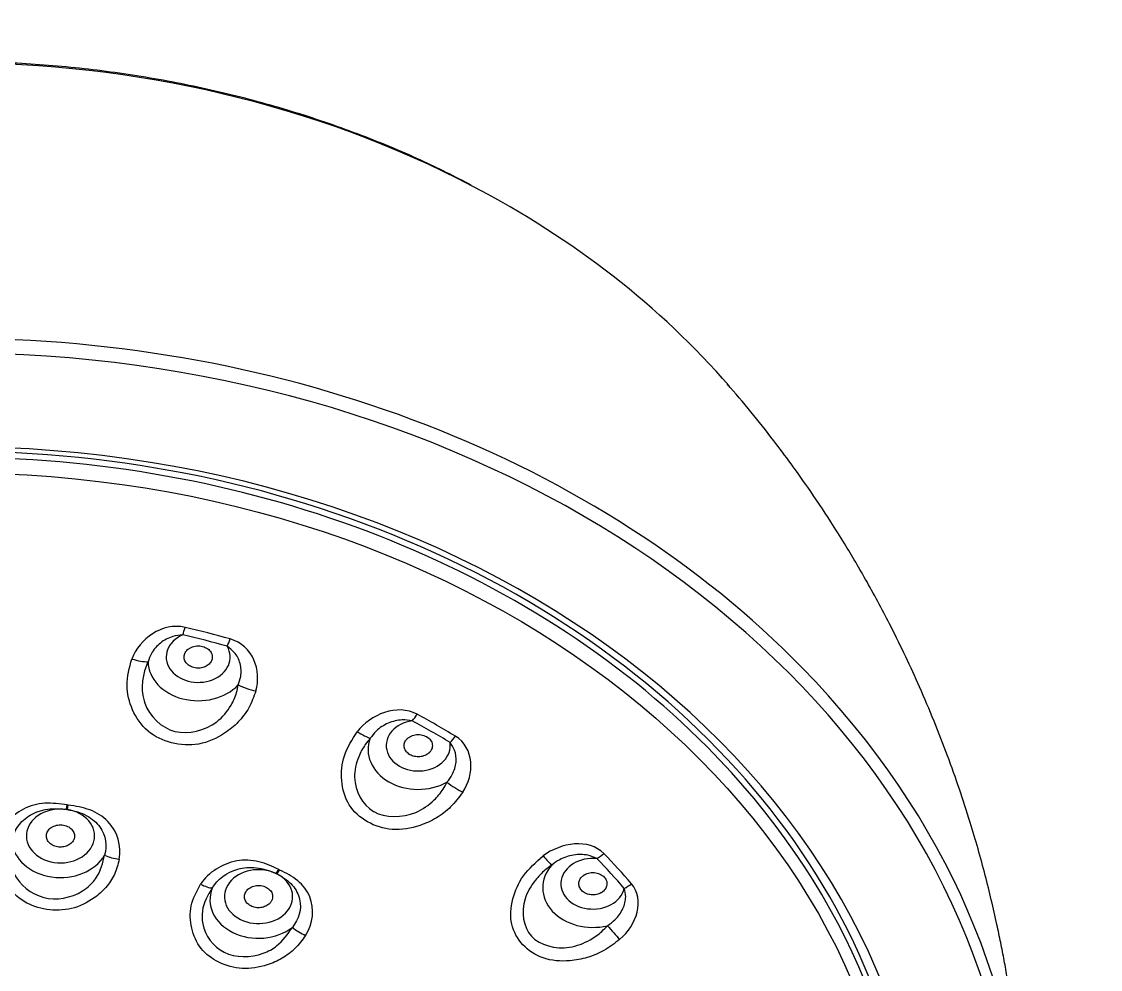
# Model space of a CAD drawing. Extents: x 7920 to 9049, y 0 to 827.
# Drawn here: x 8388.13 to 8426.4, y 541.53 to 575.14 of the extents above; entities that cross this region are included whole.
import ezdxf

# ---------------------------------------------------------------- set-up
doc = ezdxf.new("R2010")
doc.units = 0
doc.header["$LTSCALE"] = 10
doc.header["$MEASUREMENT"] = 0
doc.layers.add('1', color=7, linetype='CONTINUOUS')

msp = doc.modelspace()

# ---------------------------------------------------------------- linework, layer by layer
at = {"layer": '1', "color": 7, "linetype": 'Continuous'}
for centre, major_axis, ratio, start_param, end_param in [((8385.741, 547.357), (33.305, 0), 0.790155, 0.985535, 2.156816), ((8385.741, 547.357), (33.305, 0), 0.790155, 0.600291, 0.985535), ((8385.741, 533.878), (-37.999, 0), 0.790155, 3.799488, 5.627397), ((8385.741, 533.595), (37.699, 0), 0.790155, 5.156583, 10.55138), ((8385.741, 532.787), (-34.52, 0), 0.790155, 3.141593, 6.283185), ((8385.741, 532.952), (34.11, 0), 0.790155, 0, 3.141593), ((8385.741, 532.865), (-33.944, 0), 0.790155, 3.806432, 5.595275), ((8394.393, 552.606), (1.136, 0), 0.790155, 2.074479, 6.721981), ((8393.845, 554.005), (-0.226, -0.974), 0.172536, 0.930946, 1.244835), ((8385.741, 531.565), (28.789, 0), 0.790155, 1.22784, 1.285435), ((8385.741, 531.595), (-29.098, 0), 0.790155, 4.369432, 4.427027), ((8395.422, 553.6), (0.272, 0.962), 0.206104, 4.08148, 4.395369), ((8391.972, 552.897), (-0.937, 0.348), 0.320636, 1.760258, 2.438286), ((8394.393, 552.463), (-1.779, 0), 0.790155, 0.018537, 2.494737), ((8385.741, 533.878), (-37.999, 0), 0.790155, 2.502798, 3.799488), ((8396.326, 551.779), (-0.961, 0.277), 0.334397, 1.106661, 1.78469), ((8402.199, 549.464), (1.136, 0), 0.790155, 1.76032, 6.407821), ((8401.985, 550.958), (-0.475, -0.88), 0.345831, 1.001195, 1.315084), ((8385.741, 531.565), (28.789, 0), 0.790155, 0.91368, 0.971275), ((8385.741, 531.595), (-29.098, 0), 0.790155, 4.055273, 4.112868), ((8399.882, 550.347), (-0.794, 0.608), 0.231194, 1.935136, 2.613165), ((8402.199, 549.32), (-1.779, 0), 0.790155, 5.987563, 8.463763), ((8403.326, 550.188), (0.521, 0.854), 0.374386, 4.16163, 4.475518), ((8385.741, 532.865), (-33.944, 0), 0.790155, 3.141593, 3.806432), ((8403.586, 548.221), (-0.834, 0.551), 0.257371, 1.289224, 1.967253), ((8389.508, 546.262), (1.209, 0), 0.790155, 1.401382, 7.653797), ((8389.712, 547.694), (0.116, 0.791), 0.112105, 4.060876, 4.295291), ((8385.741, 530.353), (21.895, 0), 0.790155, 1.38514, 1.386853), ((8389.748, 547.689), (-0.117, -0.791), 0.113137, 0.919438, 1.153853), ((8385.741, 530.34), (21.709, 0), 0.790155, 1.38514, 1.386853), ((8389.508, 546.147), (-1.723, 0), 0.790155, 0.059394, 2.712599), ((8391.542, 545.788), (-0.787, 0.142), 0.42214, 1.013095, 1.709958), ((8406.408, 545.991), (-0.602, 0.799), 0.096628, 2.072191, 2.75022), ((8408.393, 544.569), (1.136, 0), 0.790155, 1.44616, 6.093662), ((8408.535, 546.073), (-0.716, -0.699), 0.485274, 1.128317, 1.442205), ((8385.741, 531.565), (28.789, 0), 0.790155, 0.599521, 0.657116), ((8385.741, 531.595), (-29.098, 0), 0.790155, 3.741114, 3.798709), ((8396.533, 544.112), (1.209, 0), 0.790155, 1.031783, 7.284197), ((8397.153, 545.422), (0.351, 0.719), 0.322207, 4.129124, 4.363538), ((8397.185, 545.406), (-0.352, -0.718), 0.3231, 0.988018, 1.222433), ((8385.741, 530.353), (21.895, 0), 0.790155, 1.015541, 1.017254), ((8408.393, 544.426), (-1.779, 0), 0.790155, 5.673404, 8.149603), ((8385.741, 530.34), (21.709, 0), 0.790155, 1.015541, 1.017254), ((8394.402, 544.912), (-0.662, 0.45), 0.33463, 1.904064, 2.600928), ((8396.533, 543.997), (-1.723, 0), 0.790155, 5.97298, 8.626186), ((8409.509, 545.013), (0.756, 0.654), 0.50602, 4.299832, 4.61372), ((8409.099, 543.065), (-0.651, 0.759), 0.132657, 1.436016, 2.114044), ((8398.094, 543.106), (-0.678, 0.425), 0.346531, 1.241123, 1.937986)]:
    msp.add_ellipse(centre, major_axis=major_axis, ratio=ratio, start_param=start_param, end_param=end_param, dxfattribs=at)
msp.add_ellipse((8385.741, 532.574), major_axis=(33.622, 0), ratio=0.790155, dxfattribs=at)
for points, knots in [([(8404.074, 569.335), (8403.491, 569.647), (8402.178, 570.299), (8400.051, 571.178), (8397.715, 571.976), (8395.309, 572.628), (8392.848, 573.134), (8390.347, 573.489), (8387.819, 573.691), (8385.279, 573.74), (8382.741, 573.635), (8380.221, 573.377), (8377.731, 572.967), (8375.288, 572.407), (8372.903, 571.701), (8370.596, 570.848), (8368.756, 570.048), (8367.72, 569.499), (8367.395, 569.318)], [0, 0, 0, 0, 0.053995, 0.119334, 0.18469, 0.250058, 0.315434, 0.380815, 0.446199, 0.511588, 0.576982, 0.642381, 0.707786, 0.773197, 0.838615, 0.904038, 0.969462, 1, 1, 1, 1]), ([(8423.74, 534.032), (8423.733, 534.807), (8423.686, 536.207), (8423.533, 538.077), (8423.366, 539.488), (8423.22, 540.485), (8423.099, 541.219), (8422.986, 541.85), (8422.862, 542.484), (8422.651, 543.492), (8422.311, 544.917), (8421.742, 546.918), (8420.983, 549.155), (8420.041, 551.472), (8419.069, 553.519), (8418.285, 554.983), (8417.722, 555.96), (8417.297, 556.668), (8416.741, 557.554), (8415.918, 558.788), (8414.714, 560.439), (8413.733, 561.637), (8413.163, 562.291)], [0, 0, 0, 0, 0.075311, 0.136171, 0.182256, 0.21336, 0.234183, 0.25491, 0.275875, 0.297078, 0.355152, 0.418363, 0.49946, 0.584913, 0.661635, 0.720158, 0.746456, 0.771986, 0.801818, 0.849529, 0.915719, 1, 1, 1, 1]), ([(8393.845, 553.392), (8393.725, 553.379), (8393.436, 553.347), (8393.029, 553.12), (8392.737, 552.786), (8392.65, 552.536), (8392.615, 552.437)], [0, 0, 0, 0, 0.208279, 0.500324, 0.801781, 1, 1, 1, 1]), ([(8394.869, 552.484), (8394.872, 552.491), (8394.877, 552.504), (8394.885, 552.531), (8394.894, 552.578), (8394.894, 552.647), (8394.873, 552.728), (8394.817, 552.829), (8394.699, 552.934), (8394.502, 553.004), (8394.32, 553.004), (8394.185, 552.968), (8394.093, 552.926), (8394.016, 552.87), (8393.966, 552.815), (8393.94, 552.773), (8393.927, 552.749), (8393.92, 552.733), (8393.915, 552.721), (8393.911, 552.709), (8393.904, 552.687), (8393.888, 552.617), (8393.896, 552.529), (8393.938, 552.437), (8394, 552.354), (8394.11, 552.271), (8394.279, 552.212), (8394.466, 552.206), (8394.645, 552.254), (8394.765, 552.334), (8394.833, 552.413), (8394.858, 552.458), (8394.868, 552.481), (8394.869, 552.484)], [0, 0, 0, 0, 0.007812, 0.015625, 0.03125, 0.0625, 0.09375, 0.125, 0.1875, 0.25, 0.3125, 0.34375, 0.375, 0.40625, 0.4375, 0.453125, 0.460938, 0.46875, 0.472656, 0.476562, 0.484375, 0.5, 0.5625, 0.59375, 0.625, 0.6875, 0.75, 0.8125, 0.875, 0.9375, 0.96875, 0.996094, 1, 1, 1, 1]), ([(8395.813, 551.616), (8395.848, 551.716), (8395.936, 551.966), (8395.909, 552.381), (8395.724, 552.76), (8395.511, 552.92), (8395.422, 552.987)], [0, 0, 0, 0, 0.200427, 0.49953, 0.790892, 1, 1, 1, 1]), ([(8396.439, 551.406), (8396.366, 551.201), (8396.224, 550.803), (8395.833, 550.289), (8395.252, 549.813), (8394.432, 549.446), (8393.43, 549.504), (8392.544, 549.927), (8392.021, 550.705), (8391.793, 551.62), (8391.955, 552.225), (8392.039, 552.536)], [0, 0, 0, 0, 0.087456, 0.169153, 0.25014, 0.377375, 0.499739, 0.622279, 0.749894, 0.871256, 1, 1, 1, 1]), ([(8392.615, 552.437), (8392.578, 552.351), (8392.475, 552.115), (8392.38, 551.614), (8392.458, 550.718), (8393.078, 550.095), (8394.047, 549.846), (8394.943, 550.081), (8395.536, 550.806), (8395.747, 551.276), (8395.796, 551.526), (8395.813, 551.616)], [0, 0, 0, 0, 0.046355, 0.127416, 0.254336, 0.50001, 0.500136, 0.746142, 0.872777, 0.954138, 1, 1, 1, 1]), ([(8401.985, 550.345), (8401.866, 550.362), (8401.581, 550.402), (8401.118, 550.283), (8400.73, 550.035), (8400.563, 549.816), (8400.497, 549.73)], [0, 0, 0, 0, 0.208279, 0.500324, 0.801781, 1, 1, 1, 1]), ([(8403.777, 547.81), (8403.643, 547.631), (8403.384, 547.283), (8402.855, 546.884), (8402.16, 546.568), (8401.277, 546.414), (8400.361, 546.712), (8399.67, 547.332), (8399.432, 548.206), (8399.512, 549.139), (8399.857, 549.68), (8400.034, 549.959)], [0, 0, 0, 0, 0.087456, 0.169153, 0.25014, 0.377375, 0.499739, 0.622279, 0.749894, 0.871256, 1, 1, 1, 1]), ([(8400.497, 549.73), (8400.437, 549.656), (8400.27, 549.454), (8400.028, 548.995), (8399.824, 548.115), (8400.205, 547.366), (8401.03, 546.893), (8401.938, 546.902), (8402.714, 547.456), (8403.054, 547.857), (8403.174, 548.086), (8403.218, 548.168)], [0, 0, 0, 0, 0.046355, 0.127416, 0.254336, 0.50001, 0.500136, 0.746142, 0.872777, 0.954138, 1, 1, 1, 1]), ([(8402.604, 549.232), (8402.609, 549.237), (8402.618, 549.248), (8402.637, 549.272), (8402.664, 549.315), (8402.691, 549.38), (8402.703, 549.462), (8402.689, 549.572), (8402.617, 549.701), (8402.458, 549.816), (8402.284, 549.86), (8402.142, 549.859), (8402.038, 549.841), (8401.943, 549.806), (8401.874, 549.766), (8401.833, 549.733), (8401.811, 549.713), (8401.799, 549.7), (8401.789, 549.69), (8401.78, 549.679), (8401.765, 549.66), (8401.723, 549.597), (8401.696, 549.512), (8401.7, 549.414), (8401.726, 549.32), (8401.798, 549.214), (8401.936, 549.117), (8402.111, 549.065), (8402.3, 549.067), (8402.446, 549.114), (8402.541, 549.173), (8402.583, 549.209), (8402.601, 549.229), (8402.604, 549.232)], [0, 0, 0, 0, 0.007812, 0.015625, 0.03125, 0.0625, 0.09375, 0.125, 0.1875, 0.25, 0.3125, 0.34375, 0.375, 0.40625, 0.4375, 0.453125, 0.460938, 0.46875, 0.472656, 0.476562, 0.484375, 0.5, 0.5625, 0.59375, 0.625, 0.6875, 0.75, 0.8125, 0.875, 0.9375, 0.96875, 0.996094, 1, 1, 1, 1]), ([(8403.218, 548.168), (8403.285, 548.256), (8403.451, 548.474), (8403.568, 548.877), (8403.526, 549.285), (8403.385, 549.49), (8403.326, 549.575)], [0, 0, 0, 0, 0.200427, 0.49953, 0.790892, 1, 1, 1, 1]), ([(8389.746, 547.361), (8389.487, 547.399), (8389.221, 547.436), (8388.689, 547.404), (8388.425, 547.335), (8387.729, 546.981), (8387.393, 546.545), (8387.288, 546.075)], [0, 0, 0, 0, 0.25, 0.25, 0.5, 0.5, 1, 1, 1, 1]), ([(8391.592, 545.439), (8391.678, 545.914), (8391.534, 546.418), (8391.013, 546.954), (8390.792, 547.094), (8390.304, 547.277), (8390.044, 547.317), (8389.783, 547.356)], [0, 0, 0, 0, 0.5, 0.5, 0.75, 0.75, 1, 1, 1, 1]), ([(8387.788, 546.067), (8387.832, 546.405), (8388.033, 546.74), (8388.537, 547.071), (8388.739, 547.154), (8389.195, 547.239), (8389.451, 547.24), (8389.712, 547.204)], [0, 0, 0, 0, 0.5, 0.5, 0.75, 0.75, 1, 1, 1, 1]), ([(8389.748, 547.198), (8390.01, 547.158), (8390.244, 547.085), (8390.634, 546.875), (8390.789, 546.739), (8391.124, 546.283), (8391.173, 545.912), (8391.075, 545.581)], [0, 0, 0, 0, 0.25, 0.25, 0.5, 0.5, 1, 1, 1, 1]), ([(8390, 546.192), (8390.003, 546.204), (8390.007, 546.23), (8390.009, 546.283), (8389.999, 546.35), (8389.966, 546.427), (8389.897, 546.52), (8389.768, 546.613), (8389.569, 546.666), (8389.393, 546.653), (8389.265, 546.611), (8389.18, 546.564), (8389.109, 546.505), (8389.055, 546.436), (8389.029, 546.381), (8389.018, 546.343), (8389.012, 546.317), (8389.003, 546.246), (8389.023, 546.132), (8389.102, 546.023), (8389.191, 545.954), (8389.268, 545.913), (8389.354, 545.884), (8389.476, 545.862), (8389.635, 545.87), (8389.809, 545.935), (8389.919, 546.028), (8389.969, 546.106), (8389.989, 546.154), (8389.997, 546.179), (8390, 546.192)], [0, 0, 0, 0, 0.015625, 0.03125, 0.0625, 0.09375, 0.125, 0.1875, 0.25, 0.3125, 0.34375, 0.375, 0.40625, 0.4375, 0.46875, 0.476562, 0.484375, 0.5, 0.5625, 0.625, 0.65625, 0.6875, 0.71875, 0.75, 0.8125, 0.875, 0.9375, 0.96875, 0.984375, 1, 1, 1, 1]), ([(8391.592, 545.439), (8391.545, 545.254), (8391.454, 544.898), (8391.138, 544.426), (8390.642, 543.984), (8389.923, 543.627), (8389.015, 543.607), (8388.168, 543.889), (8387.577, 544.492), (8387.201, 545.25), (8387.259, 545.797), (8387.288, 546.075)], [0, 0, 0, 0, 0.087607, 0.169371, 0.250856, 0.377447, 0.501128, 0.621802, 0.747777, 0.872041, 1, 1, 1, 1]), ([(8387.788, 546.067), (8387.759, 545.928), (8387.667, 545.491), (8387.892, 544.603), (8388.625, 544.113), (8389.545, 543.978), (8390.269, 544.189), (8390.895, 544.87), (8391.006, 545.309), (8391.075, 545.581)], [0, 0, 0, 0, 0.080562, 0.253207, 0.499831, 0.500495, 0.747529, 0.843295, 1, 1, 1, 1]), ([(8397.251, 545.07), (8397.028, 545.179), (8396.796, 545.29), (8396.291, 545.41), (8396.021, 545.42), (8395.239, 545.285), (8394.758, 544.969), (8394.477, 544.556)], [0, 0, 0, 0, 0.25, 0.25, 0.5, 0.5, 1, 1, 1, 1]), ([(8409.349, 542.598), (8409.168, 542.458), (8408.816, 542.188), (8408.201, 541.932), (8407.461, 541.795), (8406.602, 541.859), (8405.861, 542.364), (8405.433, 543.125), (8405.502, 544.019), (8405.882, 544.895), (8406.376, 545.331), (8406.63, 545.556)], [0, 0, 0, 0, 0.087456, 0.169153, 0.25014, 0.377375, 0.499739, 0.622279, 0.749894, 0.871256, 1, 1, 1, 1]), ([(8408.535, 545.46), (8408.429, 545.505), (8408.175, 545.612), (8407.702, 545.611), (8407.255, 545.467), (8407.026, 545.298), (8406.935, 545.231)], [0, 0, 0, 0, 0.208279, 0.500324, 0.801781, 1, 1, 1, 1]), ([(8394.892, 544.413), (8395.072, 544.718), (8395.397, 544.975), (8396.004, 545.142), (8396.227, 545.162), (8396.688, 545.112), (8396.927, 545.04), (8397.153, 544.931)], [0, 0, 0, 0, 0.5, 0.5, 0.75, 0.75, 1, 1, 1, 1]), ([(8398.2, 542.734), (8398.465, 543.157), (8398.53, 543.674), (8398.26, 544.326), (8398.111, 544.52), (8397.733, 544.832), (8397.509, 544.944), (8397.283, 545.054)], [0, 0, 0, 0, 0.5, 0.5, 0.75, 0.75, 1, 1, 1, 1]), ([(8406.935, 545.231), (8406.857, 545.174), (8406.643, 545.02), (8406.277, 544.637), (8405.81, 543.841), (8405.917, 543.031), (8406.516, 542.38), (8407.347, 542.171), (8408.229, 542.517), (8408.666, 542.821), (8408.847, 543.012), (8408.912, 543.081)], [0, 0, 0, 0, 0.046355, 0.127416, 0.254336, 0.50001, 0.500136, 0.746142, 0.872777, 0.954138, 1, 1, 1, 1]), ([(8397.185, 544.916), (8397.411, 544.804), (8397.595, 544.669), (8397.867, 544.361), (8397.952, 544.19), (8398.07, 543.666), (8397.962, 543.305), (8397.735, 543.022)], [0, 0, 0, 0, 0.25, 0.25, 0.5, 0.5, 1, 1, 1, 1]), ([(8408.688, 544.25), (8408.694, 544.253), (8408.708, 544.262), (8408.735, 544.28), (8408.778, 544.314), (8408.829, 544.369), (8408.872, 544.445), (8408.902, 544.553), (8408.884, 544.692), (8408.777, 544.841), (8408.63, 544.925), (8408.494, 544.959), (8408.388, 544.967), (8408.284, 544.957), (8408.203, 544.936), (8408.151, 544.915), (8408.122, 544.901), (8408.105, 544.892), (8408.092, 544.884), (8408.079, 544.876), (8408.057, 544.862), (8407.993, 544.813), (8407.934, 544.737), (8407.9, 544.644), (8407.888, 544.548), (8407.915, 544.429), (8408.008, 544.304), (8408.154, 544.212), (8408.335, 544.167), (8408.492, 544.176), (8408.605, 544.209), (8408.659, 544.233), (8408.684, 544.248), (8408.688, 544.25)], [0, 0, 0, 0, 0.007812, 0.015625, 0.03125, 0.0625, 0.09375, 0.125, 0.1875, 0.25, 0.3125, 0.34375, 0.375, 0.40625, 0.4375, 0.453125, 0.460938, 0.46875, 0.472656, 0.476562, 0.484375, 0.5, 0.5625, 0.59375, 0.625, 0.6875, 0.75, 0.8125, 0.875, 0.9375, 0.96875, 0.996094, 1, 1, 1, 1]), ([(8398.2, 542.734), (8398.084, 542.574), (8397.86, 542.263), (8397.383, 541.909), (8396.752, 541.633), (8395.948, 541.502), (8395.103, 541.741), (8394.432, 542.246), (8394.123, 542.983), (8394.073, 543.804), (8394.341, 544.303), (8394.477, 544.556)], [0, 0, 0, 0, 0.087607, 0.169371, 0.250856, 0.377447, 0.501128, 0.621802, 0.747777, 0.872041, 1, 1, 1, 1]), ([(8394.892, 544.413), (8394.813, 544.29), (8394.563, 543.903), (8394.432, 543.002), (8394.919, 542.332), (8395.714, 541.943), (8396.463, 541.936), (8397.3, 542.401), (8397.568, 542.784), (8397.735, 543.022)], [0, 0, 0, 0, 0.080562, 0.253207, 0.499831, 0.500495, 0.747529, 0.843295, 1, 1, 1, 1]), ([(8396.959, 543.906), (8396.968, 543.917), (8396.984, 543.94), (8397.01, 543.988), (8397.031, 544.054), (8397.035, 544.135), (8397.014, 544.242), (8396.936, 544.364), (8396.774, 544.471), (8396.604, 544.51), (8396.465, 544.506), (8396.365, 544.487), (8396.272, 544.452), (8396.191, 544.403), (8396.141, 544.359), (8396.113, 544.326), (8396.096, 544.304), (8396.055, 544.241), (8396.021, 544.129), (8396.045, 544.004), (8396.096, 543.915), (8396.15, 543.854), (8396.217, 543.803), (8396.32, 543.748), (8396.472, 543.71), (8396.664, 543.721), (8396.809, 543.776), (8396.891, 543.834), (8396.932, 543.873), (8396.951, 543.895), (8396.959, 543.906)], [0, 0, 0, 0, 0.015625, 0.03125, 0.0625, 0.09375, 0.125, 0.1875, 0.25, 0.3125, 0.34375, 0.375, 0.40625, 0.4375, 0.46875, 0.476562, 0.484375, 0.5, 0.5625, 0.625, 0.65625, 0.6875, 0.71875, 0.75, 0.8125, 0.875, 0.9375, 0.96875, 0.984375, 1, 1, 1, 1]), ([(8408.912, 543.081), (8409.004, 543.149), (8409.233, 543.318), (8409.482, 543.675), (8409.588, 544.074), (8409.532, 544.304), (8409.509, 544.4)], [0, 0, 0, 0, 0.200427, 0.49953, 0.790892, 1, 1, 1, 1])]:
    msp.add_open_spline(points, degree=3, knots=knots, dxfattribs=at)
for points in [[(8393.932, 553.656), (8393.107, 553.848), (8392.303, 553.246), (8392.039, 552.536)], [(8396.439, 551.406), (8396.648, 552.129), (8396.339, 553.018), (8395.526, 553.247)], [(8402.159, 550.577), (8401.449, 550.96), (8400.507, 550.577), (8400.034, 549.959)], [(8403.777, 547.81), (8404.202, 548.453), (8404.199, 549.381), (8403.515, 549.798)], [(8408.779, 545.639), (8408.254, 546.176), (8407.266, 546.035), (8406.63, 545.556)], [(8409.349, 542.598), (8409.949, 543.113), (8410.251, 544.004), (8409.764, 544.567)]]:
    msp.add_open_spline(points, degree=3, dxfattribs=at)

doc.saveas('drawing.dxf')
